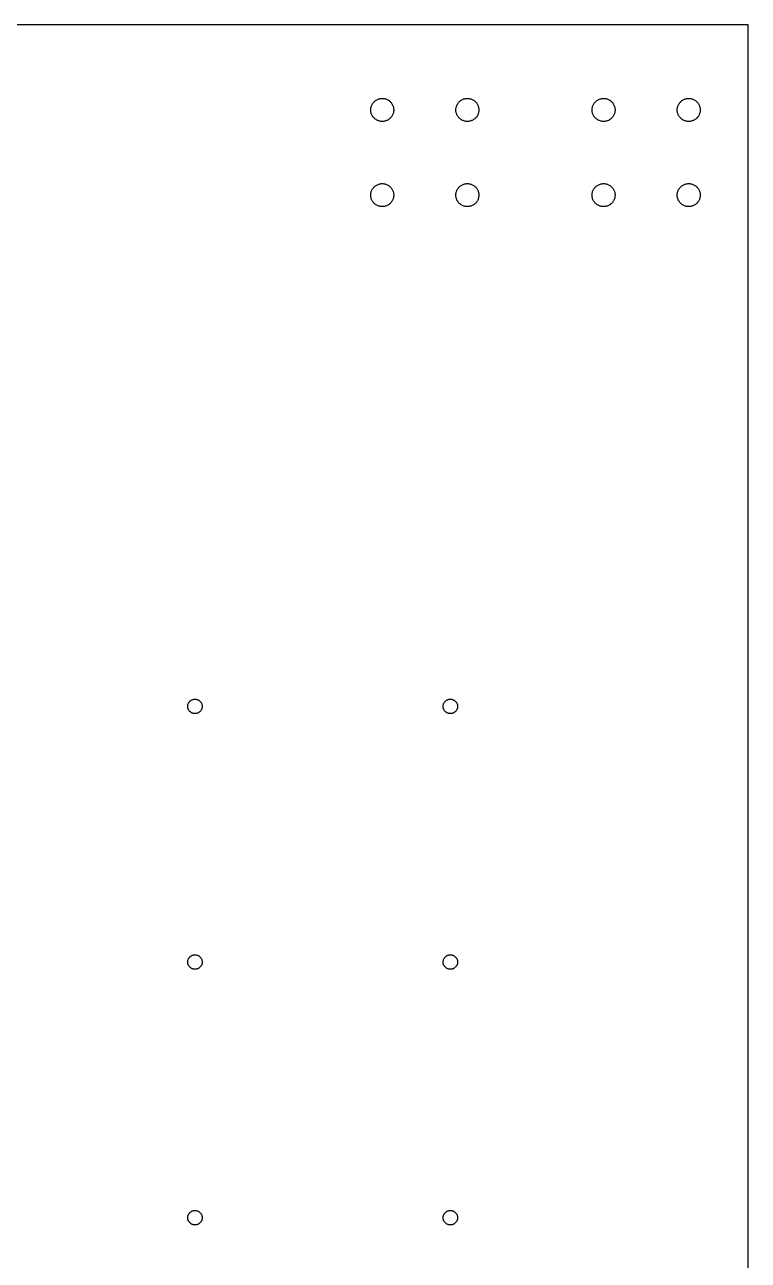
# Model space of a CAD drawing. Header units: metres. Extents: x 0 to 702, y 0 to 290.
# Drawn here: x 255 to 340, y 145 to 290 of the extents above; entities that cross this region are included whole.
import ezdxf

# ---------------------------------------------------------------- set-up
doc = ezdxf.new("R2010")
doc.units = ezdxf.units.M

msp = doc.modelspace()

# ---------------------------------------------------------------- linework, layer by layer
for p, q in [((340, 290), (0, 290)), ((340, 0), (340, 290)), ((296.583, 281.284), (296.664, 281.308)), ((296.664, 281.308), (296.747, 281.326)), ((296.747, 281.326), (296.831, 281.339)), ((296.831, 281.339), (296.915, 281.347)), ((296.915, 281.347), (297, 281.35)), ((297, 281.35), (297.085, 281.347)), ((297.085, 281.347), (297.169, 281.339)), ((297.169, 281.339), (297.253, 281.326)), ((297.253, 281.326), (297.336, 281.308)), ((297.336, 281.308), (297.417, 281.284)), ((306.583, 281.284), (306.664, 281.308)), ((306.664, 281.308), (306.747, 281.326)), ((306.747, 281.326), (306.831, 281.339)), ((306.831, 281.339), (306.915, 281.347)), ((306.915, 281.347), (307, 281.35)), ((307, 281.35), (307.085, 281.347)), ((307.085, 281.347), (307.169, 281.339)), ((307.169, 281.339), (307.253, 281.326)), ((307.253, 281.326), (307.336, 281.308)), ((307.336, 281.308), (307.417, 281.284)), ((322.583, 281.284), (322.664, 281.308)), ((322.664, 281.308), (322.747, 281.326)), ((322.747, 281.326), (322.831, 281.339)), ((322.831, 281.339), (322.915, 281.347)), ((322.915, 281.347), (323, 281.35)), ((323, 281.35), (323.085, 281.347)), ((323.085, 281.347), (323.169, 281.339)), ((323.169, 281.339), (323.253, 281.326)), ((323.253, 281.326), (323.336, 281.308)), ((323.336, 281.308), (323.417, 281.284)), ((332.583, 281.284), (332.664, 281.308)), ((332.664, 281.308), (332.747, 281.326)), ((332.747, 281.326), (332.831, 281.339)), ((332.831, 281.339), (332.915, 281.347)), ((332.915, 281.347), (333, 281.35)), ((333, 281.35), (333.085, 281.347)), ((333.085, 281.347), (333.169, 281.339)), ((333.169, 281.339), (333.253, 281.326)), ((333.253, 281.326), (333.336, 281.308)), ((333.336, 281.308), (333.417, 281.284)), ((295.65, 280), (295.653, 280.085)), ((295.653, 279.915), (295.65, 280)), ((295.653, 280.085), (295.661, 280.169)), ((295.661, 279.831), (295.653, 279.915)), ((295.661, 280.169), (295.674, 280.253)), ((295.674, 280.253), (295.692, 280.336)), ((295.692, 280.336), (295.716, 280.417)), ((295.716, 280.417), (295.745, 280.497)), ((295.745, 280.497), (295.778, 280.575)), ((295.778, 280.575), (295.817, 280.65)), ((295.817, 280.65), (295.86, 280.723)), ((295.86, 280.723), (295.908, 280.794)), ((295.908, 280.794), (295.96, 280.861)), ((295.96, 280.861), (296.016, 280.924)), ((296.016, 280.924), (296.076, 280.984)), ((296.076, 280.984), (296.139, 281.04)), ((296.139, 281.04), (296.206, 281.092)), ((296.206, 281.092), (296.277, 281.14)), ((296.277, 281.14), (296.35, 281.183)), ((296.35, 281.183), (296.425, 281.222)), ((296.425, 281.222), (296.503, 281.255)), ((296.503, 281.255), (296.583, 281.284)), ((297.417, 281.284), (297.497, 281.255)), ((297.497, 281.255), (297.575, 281.222)), ((297.575, 281.222), (297.65, 281.183)), ((297.65, 281.183), (297.723, 281.14)), ((297.723, 281.14), (297.794, 281.092)), ((297.794, 281.092), (297.861, 281.04)), ((297.861, 281.04), (297.924, 280.984)), ((297.924, 280.984), (297.984, 280.924)), ((297.984, 280.924), (298.04, 280.861)), ((298.04, 280.861), (298.092, 280.794)), ((298.092, 280.794), (298.14, 280.723)), ((298.14, 280.723), (298.183, 280.65)), ((298.183, 280.65), (298.222, 280.575)), ((298.222, 280.575), (298.255, 280.497)), ((298.255, 280.497), (298.284, 280.417)), ((298.284, 280.417), (298.308, 280.336)), ((298.308, 280.336), (298.326, 280.253)), ((298.326, 280.253), (298.339, 280.169)), ((298.339, 280.169), (298.347, 280.085)), ((298.347, 279.915), (298.339, 279.831)), ((298.347, 280.085), (298.35, 280)), ((298.35, 280), (298.347, 279.915)), ((305.65, 280), (305.653, 280.085)), ((305.653, 279.915), (305.65, 280)), ((305.653, 280.085), (305.661, 280.169)), ((305.661, 279.831), (305.653, 279.915)), ((305.661, 280.169), (305.674, 280.253)), ((305.674, 280.253), (305.692, 280.336)), ((305.692, 280.336), (305.716, 280.417)), ((305.716, 280.417), (305.745, 280.497)), ((305.745, 280.497), (305.778, 280.575)), ((305.778, 280.575), (305.817, 280.65)), ((305.817, 280.65), (305.86, 280.723)), ((305.86, 280.723), (305.908, 280.794)), ((305.908, 280.794), (305.96, 280.861)), ((305.96, 280.861), (306.016, 280.924)), ((306.016, 280.924), (306.076, 280.984)), ((306.076, 280.984), (306.139, 281.04)), ((306.139, 281.04), (306.206, 281.092)), ((306.206, 281.092), (306.277, 281.14)), ((306.277, 281.14), (306.35, 281.183)), ((306.35, 281.183), (306.425, 281.222)), ((306.425, 281.222), (306.503, 281.255)), ((306.503, 281.255), (306.583, 281.284)), ((307.417, 281.284), (307.497, 281.255)), ((307.497, 281.255), (307.575, 281.222)), ((307.575, 281.222), (307.65, 281.183)), ((307.65, 281.183), (307.723, 281.14)), ((307.723, 281.14), (307.794, 281.092)), ((307.794, 281.092), (307.861, 281.04)), ((307.861, 281.04), (307.924, 280.984)), ((307.924, 280.984), (307.984, 280.924)), ((307.984, 280.924), (308.04, 280.861)), ((308.04, 280.861), (308.092, 280.794)), ((308.092, 280.794), (308.14, 280.723)), ((308.14, 280.723), (308.183, 280.65)), ((308.183, 280.65), (308.222, 280.575)), ((308.222, 280.575), (308.255, 280.497)), ((308.255, 280.497), (308.284, 280.417)), ((308.284, 280.417), (308.308, 280.336)), ((308.308, 280.336), (308.326, 280.253)), ((308.326, 280.253), (308.339, 280.169)), ((308.339, 280.169), (308.347, 280.085)), ((308.347, 279.915), (308.339, 279.831)), ((308.347, 280.085), (308.35, 280)), ((308.35, 280), (308.347, 279.915)), ((321.65, 280), (321.653, 280.085)), ((321.653, 279.915), (321.65, 280)), ((321.653, 280.085), (321.661, 280.169)), ((321.661, 279.831), (321.653, 279.915)), ((321.661, 280.169), (321.674, 280.253)), ((321.674, 280.253), (321.692, 280.336)), ((321.692, 280.336), (321.716, 280.417)), ((321.716, 280.417), (321.745, 280.497)), ((321.745, 280.497), (321.778, 280.575)), ((321.778, 280.575), (321.817, 280.65)), ((321.817, 280.65), (321.86, 280.723)), ((321.86, 280.723), (321.908, 280.794)), ((321.908, 280.794), (321.96, 280.861)), ((321.96, 280.861), (322.016, 280.924)), ((322.016, 280.924), (322.076, 280.984)), ((322.076, 280.984), (322.139, 281.04)), ((322.139, 281.04), (322.206, 281.092)), ((322.206, 281.092), (322.277, 281.14)), ((322.277, 281.14), (322.35, 281.183)), ((322.35, 281.183), (322.425, 281.222)), ((322.425, 281.222), (322.503, 281.255)), ((322.503, 281.255), (322.583, 281.284)), ((323.417, 281.284), (323.497, 281.255)), ((323.497, 281.255), (323.575, 281.222)), ((323.575, 281.222), (323.65, 281.183)), ((323.65, 281.183), (323.723, 281.14)), ((323.723, 281.14), (323.794, 281.092)), ((323.794, 281.092), (323.861, 281.04)), ((323.861, 281.04), (323.924, 280.984)), ((323.924, 280.984), (323.984, 280.924)), ((323.984, 280.924), (324.04, 280.861)), ((324.04, 280.861), (324.092, 280.794)), ((324.092, 280.794), (324.14, 280.723)), ((324.14, 280.723), (324.183, 280.65)), ((324.183, 280.65), (324.222, 280.575)), ((324.222, 280.575), (324.255, 280.497)), ((324.255, 280.497), (324.284, 280.417)), ((324.284, 280.417), (324.308, 280.336)), ((324.308, 280.336), (324.326, 280.253)), ((324.326, 280.253), (324.339, 280.169)), ((324.339, 280.169), (324.347, 280.085)), ((324.347, 279.915), (324.339, 279.831)), ((324.347, 280.085), (324.35, 280)), ((324.35, 280), (324.347, 279.915)), ((331.65, 280), (331.653, 280.085)), ((331.653, 279.915), (331.65, 280)), ((331.653, 280.085), (331.661, 280.169)), ((331.661, 279.831), (331.653, 279.915)), ((331.661, 280.169), (331.674, 280.253)), ((331.674, 280.253), (331.692, 280.336)), ((331.692, 280.336), (331.716, 280.417)), ((331.716, 280.417), (331.745, 280.497)), ((331.745, 280.497), (331.778, 280.575)), ((331.778, 280.575), (331.817, 280.65)), ((331.817, 280.65), (331.86, 280.723)), ((331.86, 280.723), (331.908, 280.794)), ((331.908, 280.794), (331.96, 280.861)), ((331.96, 280.861), (332.016, 280.924)), ((332.016, 280.924), (332.076, 280.984)), ((332.076, 280.984), (332.139, 281.04)), ((332.139, 281.04), (332.206, 281.092)), ((332.206, 281.092), (332.277, 281.14)), ((332.277, 281.14), (332.35, 281.183)), ((332.35, 281.183), (332.425, 281.222)), ((332.425, 281.222), (332.503, 281.255)), ((332.503, 281.255), (332.583, 281.284)), ((333.417, 281.284), (333.497, 281.255)), ((333.497, 281.255), (333.575, 281.222)), ((333.575, 281.222), (333.65, 281.183)), ((333.65, 281.183), (333.723, 281.14)), ((333.723, 281.14), (333.794, 281.092)), ((333.794, 281.092), (333.861, 281.04)), ((333.861, 281.04), (333.924, 280.984)), ((333.924, 280.984), (333.984, 280.924)), ((333.984, 280.924), (334.04, 280.861)), ((334.04, 280.861), (334.092, 280.794)), ((334.092, 280.794), (334.14, 280.723)), ((334.14, 280.723), (334.183, 280.65)), ((334.183, 280.65), (334.222, 280.575)), ((334.222, 280.575), (334.255, 280.497)), ((334.255, 280.497), (334.284, 280.417)), ((334.284, 280.417), (334.308, 280.336)), ((334.308, 280.336), (334.326, 280.253)), ((334.326, 280.253), (334.339, 280.169)), ((334.339, 280.169), (334.347, 280.085)), ((334.347, 279.915), (334.339, 279.831)), ((334.347, 280.085), (334.35, 280)), ((334.35, 280), (334.347, 279.915)), ((295.674, 279.747), (295.661, 279.831)), ((295.692, 279.664), (295.674, 279.747)), ((295.716, 279.583), (295.692, 279.664)), ((295.745, 279.503), (295.716, 279.583)), ((295.778, 279.425), (295.745, 279.503)), ((295.817, 279.35), (295.778, 279.425)), ((295.86, 279.277), (295.817, 279.35)), ((295.908, 279.206), (295.86, 279.277)), ((295.96, 279.139), (295.908, 279.206)), ((296.016, 279.076), (295.96, 279.139)), ((296.076, 279.016), (296.016, 279.076)), ((296.139, 278.96), (296.076, 279.016)), ((296.206, 278.908), (296.139, 278.96)), ((296.277, 278.86), (296.206, 278.908)), ((296.35, 278.817), (296.277, 278.86)), ((296.425, 278.778), (296.35, 278.817)), ((296.503, 278.745), (296.425, 278.778)), ((296.583, 278.716), (296.503, 278.745)), ((296.664, 278.692), (296.583, 278.716)), ((296.747, 278.674), (296.664, 278.692)), ((296.831, 278.661), (296.747, 278.674)), ((296.915, 278.653), (296.831, 278.661)), ((297, 278.65), (296.915, 278.653)), ((297.085, 278.653), (297, 278.65)), ((297.169, 278.661), (297.085, 278.653)), ((297.253, 278.674), (297.169, 278.661)), ((297.336, 278.692), (297.253, 278.674)), ((297.417, 278.716), (297.336, 278.692)), ((297.497, 278.745), (297.417, 278.716)), ((297.575, 278.778), (297.497, 278.745)), ((297.65, 278.817), (297.575, 278.778)), ((297.723, 278.86), (297.65, 278.817)), ((297.794, 278.908), (297.723, 278.86)), ((297.861, 278.96), (297.794, 278.908)), ((297.924, 279.016), (297.861, 278.96)), ((297.984, 279.076), (297.924, 279.016)), ((298.04, 279.139), (297.984, 279.076)), ((298.092, 279.206), (298.04, 279.139)), ((298.14, 279.277), (298.092, 279.206)), ((298.183, 279.35), (298.14, 279.277)), ((298.222, 279.425), (298.183, 279.35)), ((298.255, 279.503), (298.222, 279.425)), ((298.284, 279.583), (298.255, 279.503)), ((298.308, 279.664), (298.284, 279.583)), ((298.326, 279.747), (298.308, 279.664)), ((298.339, 279.831), (298.326, 279.747)), ((305.674, 279.747), (305.661, 279.831)), ((305.692, 279.664), (305.674, 279.747)), ((305.716, 279.583), (305.692, 279.664)), ((305.745, 279.503), (305.716, 279.583)), ((305.778, 279.425), (305.745, 279.503)), ((305.817, 279.35), (305.778, 279.425)), ((305.86, 279.277), (305.817, 279.35)), ((305.908, 279.206), (305.86, 279.277)), ((305.96, 279.139), (305.908, 279.206)), ((306.016, 279.076), (305.96, 279.139)), ((306.076, 279.016), (306.016, 279.076)), ((306.139, 278.96), (306.076, 279.016)), ((306.206, 278.908), (306.139, 278.96)), ((306.277, 278.86), (306.206, 278.908)), ((306.35, 278.817), (306.277, 278.86)), ((306.425, 278.778), (306.35, 278.817)), ((306.503, 278.745), (306.425, 278.778)), ((306.583, 278.716), (306.503, 278.745)), ((306.664, 278.692), (306.583, 278.716)), ((306.747, 278.674), (306.664, 278.692)), ((306.831, 278.661), (306.747, 278.674)), ((306.915, 278.653), (306.831, 278.661)), ((307, 278.65), (306.915, 278.653)), ((307.085, 278.653), (307, 278.65)), ((307.169, 278.661), (307.085, 278.653)), ((307.253, 278.674), (307.169, 278.661)), ((307.336, 278.692), (307.253, 278.674)), ((307.417, 278.716), (307.336, 278.692)), ((307.497, 278.745), (307.417, 278.716)), ((307.575, 278.778), (307.497, 278.745)), ((307.65, 278.817), (307.575, 278.778)), ((307.723, 278.86), (307.65, 278.817)), ((307.794, 278.908), (307.723, 278.86)), ((307.861, 278.96), (307.794, 278.908)), ((307.924, 279.016), (307.861, 278.96)), ((307.984, 279.076), (307.924, 279.016)), ((308.04, 279.139), (307.984, 279.076)), ((308.092, 279.206), (308.04, 279.139)), ((308.14, 279.277), (308.092, 279.206)), ((308.183, 279.35), (308.14, 279.277)), ((308.222, 279.425), (308.183, 279.35)), ((308.255, 279.503), (308.222, 279.425)), ((308.284, 279.583), (308.255, 279.503)), ((308.308, 279.664), (308.284, 279.583)), ((308.326, 279.747), (308.308, 279.664)), ((308.339, 279.831), (308.326, 279.747)), ((321.674, 279.747), (321.661, 279.831)), ((321.692, 279.664), (321.674, 279.747)), ((321.716, 279.583), (321.692, 279.664)), ((321.745, 279.503), (321.716, 279.583)), ((321.778, 279.425), (321.745, 279.503)), ((321.817, 279.35), (321.778, 279.425)), ((321.86, 279.277), (321.817, 279.35)), ((321.908, 279.206), (321.86, 279.277)), ((321.96, 279.139), (321.908, 279.206)), ((322.016, 279.076), (321.96, 279.139)), ((322.076, 279.016), (322.016, 279.076)), ((322.139, 278.96), (322.076, 279.016)), ((322.206, 278.908), (322.139, 278.96)), ((322.277, 278.86), (322.206, 278.908)), ((322.35, 278.817), (322.277, 278.86)), ((322.425, 278.778), (322.35, 278.817)), ((322.503, 278.745), (322.425, 278.778)), ((322.583, 278.716), (322.503, 278.745)), ((322.664, 278.692), (322.583, 278.716)), ((322.747, 278.674), (322.664, 278.692)), ((322.831, 278.661), (322.747, 278.674)), ((322.915, 278.653), (322.831, 278.661)), ((323, 278.65), (322.915, 278.653)), ((323.085, 278.653), (323, 278.65)), ((323.169, 278.661), (323.085, 278.653)), ((323.253, 278.674), (323.169, 278.661)), ((323.336, 278.692), (323.253, 278.674)), ((323.417, 278.716), (323.336, 278.692)), ((323.497, 278.745), (323.417, 278.716)), ((323.575, 278.778), (323.497, 278.745)), ((323.65, 278.817), (323.575, 278.778)), ((323.723, 278.86), (323.65, 278.817)), ((323.794, 278.908), (323.723, 278.86)), ((323.861, 278.96), (323.794, 278.908)), ((323.924, 279.016), (323.861, 278.96)), ((323.984, 279.076), (323.924, 279.016)), ((324.04, 279.139), (323.984, 279.076)), ((324.092, 279.206), (324.04, 279.139)), ((324.14, 279.277), (324.092, 279.206)), ((324.183, 279.35), (324.14, 279.277)), ((324.222, 279.425), (324.183, 279.35)), ((324.255, 279.503), (324.222, 279.425)), ((324.284, 279.583), (324.255, 279.503)), ((324.308, 279.664), (324.284, 279.583)), ((324.326, 279.747), (324.308, 279.664)), ((324.339, 279.831), (324.326, 279.747)), ((331.674, 279.747), (331.661, 279.831)), ((331.692, 279.664), (331.674, 279.747)), ((331.716, 279.583), (331.692, 279.664)), ((331.745, 279.503), (331.716, 279.583)), ((331.778, 279.425), (331.745, 279.503)), ((331.817, 279.35), (331.778, 279.425)), ((331.86, 279.277), (331.817, 279.35)), ((331.908, 279.206), (331.86, 279.277)), ((331.96, 279.139), (331.908, 279.206)), ((332.016, 279.076), (331.96, 279.139)), ((332.076, 279.016), (332.016, 279.076)), ((332.139, 278.96), (332.076, 279.016)), ((332.206, 278.908), (332.139, 278.96)), ((332.277, 278.86), (332.206, 278.908)), ((332.35, 278.817), (332.277, 278.86)), ((332.425, 278.778), (332.35, 278.817)), ((332.503, 278.745), (332.425, 278.778)), ((332.583, 278.716), (332.503, 278.745)), ((332.664, 278.692), (332.583, 278.716)), ((332.747, 278.674), (332.664, 278.692)), ((332.831, 278.661), (332.747, 278.674)), ((332.915, 278.653), (332.831, 278.661)), ((333, 278.65), (332.915, 278.653)), ((333.085, 278.653), (333, 278.65)), ((333.169, 278.661), (333.085, 278.653)), ((333.253, 278.674), (333.169, 278.661)), ((333.336, 278.692), (333.253, 278.674)), ((333.417, 278.716), (333.336, 278.692)), ((333.497, 278.745), (333.417, 278.716)), ((333.575, 278.778), (333.497, 278.745)), ((333.65, 278.817), (333.575, 278.778)), ((333.723, 278.86), (333.65, 278.817)), ((333.794, 278.908), (333.723, 278.86)), ((333.861, 278.96), (333.794, 278.908)), ((333.924, 279.016), (333.861, 278.96)), ((333.984, 279.076), (333.924, 279.016)), ((334.04, 279.139), (333.984, 279.076)), ((334.092, 279.206), (334.04, 279.139)), ((334.14, 279.277), (334.092, 279.206)), ((334.183, 279.35), (334.14, 279.277)), ((334.222, 279.425), (334.183, 279.35)), ((334.255, 279.503), (334.222, 279.425)), ((334.284, 279.583), (334.255, 279.503)), ((334.308, 279.664), (334.284, 279.583)), ((334.326, 279.747), (334.308, 279.664)), ((334.339, 279.831), (334.326, 279.747)), ((296.277, 271.14), (296.35, 271.183)), ((296.35, 271.183), (296.425, 271.222)), ((296.425, 271.222), (296.503, 271.255)), ((296.503, 271.255), (296.583, 271.284)), ((296.583, 271.284), (296.664, 271.308)), ((296.664, 271.308), (296.747, 271.326)), ((296.747, 271.326), (296.831, 271.339)), ((296.831, 271.339), (296.915, 271.347)), ((296.915, 271.347), (297, 271.35)), ((297, 271.35), (297.085, 271.347)), ((297.085, 271.347), (297.169, 271.339)), ((297.169, 271.339), (297.253, 271.326)), ((297.253, 271.326), (297.336, 271.308)), ((297.336, 271.308), (297.417, 271.284)), ((297.417, 271.284), (297.497, 271.255)), ((297.497, 271.255), (297.575, 271.222)), ((297.575, 271.222), (297.65, 271.183)), ((297.65, 271.183), (297.723, 271.14)), ((306.277, 271.14), (306.35, 271.183)), ((306.35, 271.183), (306.425, 271.222)), ((306.425, 271.222), (306.503, 271.255)), ((306.503, 271.255), (306.583, 271.284)), ((306.583, 271.284), (306.664, 271.308)), ((306.664, 271.308), (306.747, 271.326)), ((306.747, 271.326), (306.831, 271.339)), ((306.831, 271.339), (306.915, 271.347)), ((306.915, 271.347), (307, 271.35)), ((307, 271.35), (307.085, 271.347)), ((307.085, 271.347), (307.169, 271.339)), ((307.169, 271.339), (307.253, 271.326)), ((307.253, 271.326), (307.336, 271.308)), ((307.336, 271.308), (307.417, 271.284)), ((307.417, 271.284), (307.497, 271.255)), ((307.497, 271.255), (307.575, 271.222)), ((307.575, 271.222), (307.65, 271.183)), ((307.65, 271.183), (307.723, 271.14)), ((322.277, 271.14), (322.35, 271.183)), ((322.35, 271.183), (322.425, 271.222)), ((322.425, 271.222), (322.503, 271.255)), ((322.503, 271.255), (322.583, 271.284)), ((322.583, 271.284), (322.664, 271.308)), ((322.664, 271.308), (322.747, 271.326)), ((322.747, 271.326), (322.831, 271.339)), ((322.831, 271.339), (322.915, 271.347)), ((322.915, 271.347), (323, 271.35)), ((323, 271.35), (323.085, 271.347)), ((323.085, 271.347), (323.169, 271.339)), ((323.169, 271.339), (323.253, 271.326)), ((323.253, 271.326), (323.336, 271.308)), ((323.336, 271.308), (323.417, 271.284)), ((323.417, 271.284), (323.497, 271.255)), ((323.497, 271.255), (323.575, 271.222)), ((323.575, 271.222), (323.65, 271.183)), ((323.65, 271.183), (323.723, 271.14)), ((332.277, 271.14), (332.35, 271.183)), ((332.35, 271.183), (332.425, 271.222)), ((332.425, 271.222), (332.503, 271.255)), ((332.503, 271.255), (332.583, 271.284)), ((332.583, 271.284), (332.664, 271.308)), ((332.664, 271.308), (332.747, 271.326)), ((332.747, 271.326), (332.831, 271.339)), ((332.831, 271.339), (332.915, 271.347)), ((332.915, 271.347), (333, 271.35)), ((333, 271.35), (333.085, 271.347)), ((333.085, 271.347), (333.169, 271.339)), ((333.169, 271.339), (333.253, 271.326)), ((333.253, 271.326), (333.336, 271.308)), ((333.336, 271.308), (333.417, 271.284)), ((333.417, 271.284), (333.497, 271.255)), ((333.497, 271.255), (333.575, 271.222)), ((333.575, 271.222), (333.65, 271.183)), ((333.65, 271.183), (333.723, 271.14)), ((295.65, 270), (295.653, 270.085)), ((295.653, 269.915), (295.65, 270)), ((295.653, 270.085), (295.661, 270.169)), ((295.661, 269.831), (295.653, 269.915)), ((295.661, 270.169), (295.674, 270.253)), ((295.674, 269.747), (295.661, 269.831)), ((295.674, 270.253), (295.692, 270.336)), ((295.692, 269.664), (295.674, 269.747)), ((295.692, 270.336), (295.716, 270.417)), ((295.716, 270.417), (295.745, 270.497)), ((295.745, 270.497), (295.778, 270.575)), ((295.778, 270.575), (295.817, 270.65)), ((295.817, 270.65), (295.86, 270.723)), ((295.86, 270.723), (295.908, 270.794)), ((295.908, 270.794), (295.96, 270.861)), ((295.96, 270.861), (296.016, 270.924)), ((296.016, 270.924), (296.076, 270.984)), ((296.076, 270.984), (296.139, 271.04)), ((296.139, 271.04), (296.206, 271.092)), ((296.206, 271.092), (296.277, 271.14)), ((297.723, 271.14), (297.794, 271.092)), ((297.794, 271.092), (297.861, 271.04)), ((297.861, 271.04), (297.924, 270.984)), ((297.924, 270.984), (297.984, 270.924)), ((297.984, 270.924), (298.04, 270.861)), ((298.04, 270.861), (298.092, 270.794)), ((298.092, 270.794), (298.14, 270.723)), ((298.14, 270.723), (298.183, 270.65)), ((298.183, 270.65), (298.222, 270.575)), ((298.222, 270.575), (298.255, 270.497)), ((298.255, 270.497), (298.284, 270.417)), ((298.284, 270.417), (298.308, 270.336)), ((298.308, 270.336), (298.326, 270.253)), ((298.326, 269.747), (298.308, 269.664)), ((298.326, 270.253), (298.339, 270.169)), ((298.339, 269.831), (298.326, 269.747)), ((298.339, 270.169), (298.347, 270.085)), ((298.347, 269.915), (298.339, 269.831)), ((298.347, 270.085), (298.35, 270)), ((298.35, 270), (298.347, 269.915)), ((305.65, 270), (305.653, 270.085)), ((305.653, 269.915), (305.65, 270)), ((305.653, 270.085), (305.661, 270.169)), ((305.661, 269.831), (305.653, 269.915)), ((305.661, 270.169), (305.674, 270.253)), ((305.674, 269.747), (305.661, 269.831)), ((305.674, 270.253), (305.692, 270.336)), ((305.692, 269.664), (305.674, 269.747)), ((305.692, 270.336), (305.716, 270.417)), ((305.716, 270.417), (305.745, 270.497)), ((305.745, 270.497), (305.778, 270.575)), ((305.778, 270.575), (305.817, 270.65)), ((305.817, 270.65), (305.86, 270.723)), ((305.86, 270.723), (305.908, 270.794)), ((305.908, 270.794), (305.96, 270.861)), ((305.96, 270.861), (306.016, 270.924)), ((306.016, 270.924), (306.076, 270.984)), ((306.076, 270.984), (306.139, 271.04)), ((306.139, 271.04), (306.206, 271.092)), ((306.206, 271.092), (306.277, 271.14)), ((307.723, 271.14), (307.794, 271.092)), ((307.794, 271.092), (307.861, 271.04)), ((307.861, 271.04), (307.924, 270.984)), ((307.924, 270.984), (307.984, 270.924)), ((307.984, 270.924), (308.04, 270.861)), ((308.04, 270.861), (308.092, 270.794)), ((308.092, 270.794), (308.14, 270.723)), ((308.14, 270.723), (308.183, 270.65)), ((308.183, 270.65), (308.222, 270.575)), ((308.222, 270.575), (308.255, 270.497)), ((308.255, 270.497), (308.284, 270.417)), ((308.284, 270.417), (308.308, 270.336)), ((308.308, 270.336), (308.326, 270.253)), ((308.326, 269.747), (308.308, 269.664)), ((308.326, 270.253), (308.339, 270.169)), ((308.339, 269.831), (308.326, 269.747)), ((308.339, 270.169), (308.347, 270.085)), ((308.347, 269.915), (308.339, 269.831)), ((308.347, 270.085), (308.35, 270)), ((308.35, 270), (308.347, 269.915)), ((321.65, 270), (321.653, 270.085)), ((321.653, 269.915), (321.65, 270)), ((321.653, 270.085), (321.661, 270.169)), ((321.661, 269.831), (321.653, 269.915)), ((321.661, 270.169), (321.674, 270.253)), ((321.674, 269.747), (321.661, 269.831)), ((321.674, 270.253), (321.692, 270.336)), ((321.692, 269.664), (321.674, 269.747)), ((321.692, 270.336), (321.716, 270.417)), ((321.716, 270.417), (321.745, 270.497)), ((321.745, 270.497), (321.778, 270.575)), ((321.778, 270.575), (321.817, 270.65)), ((321.817, 270.65), (321.86, 270.723)), ((321.86, 270.723), (321.908, 270.794)), ((321.908, 270.794), (321.96, 270.861)), ((321.96, 270.861), (322.016, 270.924)), ((322.016, 270.924), (322.076, 270.984)), ((322.076, 270.984), (322.139, 271.04)), ((322.139, 271.04), (322.206, 271.092)), ((322.206, 271.092), (322.277, 271.14)), ((323.723, 271.14), (323.794, 271.092)), ((323.794, 271.092), (323.861, 271.04)), ((323.861, 271.04), (323.924, 270.984)), ((323.924, 270.984), (323.984, 270.924)), ((323.984, 270.924), (324.04, 270.861)), ((324.04, 270.861), (324.092, 270.794)), ((324.092, 270.794), (324.14, 270.723)), ((324.14, 270.723), (324.183, 270.65)), ((324.183, 270.65), (324.222, 270.575)), ((324.222, 270.575), (324.255, 270.497)), ((324.255, 270.497), (324.284, 270.417)), ((324.284, 270.417), (324.308, 270.336)), ((324.308, 270.336), (324.326, 270.253)), ((324.326, 269.747), (324.308, 269.664)), ((324.326, 270.253), (324.339, 270.169)), ((324.339, 269.831), (324.326, 269.747)), ((324.339, 270.169), (324.347, 270.085)), ((324.347, 269.915), (324.339, 269.831)), ((324.347, 270.085), (324.35, 270)), ((324.35, 270), (324.347, 269.915)), ((331.65, 270), (331.653, 270.085)), ((331.653, 269.915), (331.65, 270)), ((331.653, 270.085), (331.661, 270.169)), ((331.661, 269.831), (331.653, 269.915)), ((331.661, 270.169), (331.674, 270.253)), ((331.674, 269.747), (331.661, 269.831)), ((331.674, 270.253), (331.692, 270.336)), ((331.692, 269.664), (331.674, 269.747)), ((331.692, 270.336), (331.716, 270.417)), ((331.716, 270.417), (331.745, 270.497)), ((331.745, 270.497), (331.778, 270.575)), ((331.778, 270.575), (331.817, 270.65)), ((331.817, 270.65), (331.86, 270.723)), ((331.86, 270.723), (331.908, 270.794)), ((331.908, 270.794), (331.96, 270.861)), ((331.96, 270.861), (332.016, 270.924)), ((332.016, 270.924), (332.076, 270.984)), ((332.076, 270.984), (332.139, 271.04)), ((332.139, 271.04), (332.206, 271.092)), ((332.206, 271.092), (332.277, 271.14)), ((333.723, 271.14), (333.794, 271.092)), ((333.794, 271.092), (333.861, 271.04)), ((333.861, 271.04), (333.924, 270.984)), ((333.924, 270.984), (333.984, 270.924)), ((333.984, 270.924), (334.04, 270.861)), ((334.04, 270.861), (334.092, 270.794)), ((334.092, 270.794), (334.14, 270.723)), ((334.14, 270.723), (334.183, 270.65)), ((334.183, 270.65), (334.222, 270.575)), ((334.222, 270.575), (334.255, 270.497)), ((334.255, 270.497), (334.284, 270.417)), ((334.284, 270.417), (334.308, 270.336)), ((334.308, 270.336), (334.326, 270.253)), ((334.326, 269.747), (334.308, 269.664)), ((334.326, 270.253), (334.339, 270.169)), ((334.339, 269.831), (334.326, 269.747)), ((334.339, 270.169), (334.347, 270.085)), ((334.347, 269.915), (334.339, 269.831)), ((334.347, 270.085), (334.35, 270)), ((334.35, 270), (334.347, 269.915)), ((295.716, 269.583), (295.692, 269.664)), ((295.745, 269.503), (295.716, 269.583)), ((295.778, 269.425), (295.745, 269.503)), ((295.817, 269.35), (295.778, 269.425)), ((295.86, 269.277), (295.817, 269.35)), ((295.908, 269.206), (295.86, 269.277)), ((295.96, 269.139), (295.908, 269.206)), ((296.016, 269.076), (295.96, 269.139)), ((296.076, 269.016), (296.016, 269.076)), ((296.139, 268.96), (296.076, 269.016)), ((296.206, 268.908), (296.139, 268.96)), ((296.277, 268.86), (296.206, 268.908)), ((296.35, 268.817), (296.277, 268.86)), ((296.425, 268.778), (296.35, 268.817)), ((296.503, 268.745), (296.425, 268.778)), ((296.583, 268.716), (296.503, 268.745)), ((296.664, 268.692), (296.583, 268.716)), ((296.747, 268.674), (296.664, 268.692)), ((296.831, 268.661), (296.747, 268.674)), ((296.915, 268.653), (296.831, 268.661)), ((297, 268.65), (296.915, 268.653)), ((297.085, 268.653), (297, 268.65)), ((297.169, 268.661), (297.085, 268.653)), ((297.253, 268.674), (297.169, 268.661)), ((297.336, 268.692), (297.253, 268.674)), ((297.417, 268.716), (297.336, 268.692)), ((297.497, 268.745), (297.417, 268.716)), ((297.575, 268.778), (297.497, 268.745)), ((297.65, 268.817), (297.575, 268.778)), ((297.723, 268.86), (297.65, 268.817)), ((297.794, 268.908), (297.723, 268.86)), ((297.861, 268.96), (297.794, 268.908)), ((297.924, 269.016), (297.861, 268.96)), ((297.984, 269.076), (297.924, 269.016)), ((298.04, 269.139), (297.984, 269.076)), ((298.092, 269.206), (298.04, 269.139)), ((298.14, 269.277), (298.092, 269.206)), ((298.183, 269.35), (298.14, 269.277)), ((298.222, 269.425), (298.183, 269.35)), ((298.255, 269.503), (298.222, 269.425)), ((298.284, 269.583), (298.255, 269.503)), ((298.308, 269.664), (298.284, 269.583)), ((305.716, 269.583), (305.692, 269.664)), ((305.745, 269.503), (305.716, 269.583)), ((305.778, 269.425), (305.745, 269.503)), ((305.817, 269.35), (305.778, 269.425)), ((305.86, 269.277), (305.817, 269.35)), ((305.908, 269.206), (305.86, 269.277)), ((305.96, 269.139), (305.908, 269.206)), ((306.016, 269.076), (305.96, 269.139)), ((306.076, 269.016), (306.016, 269.076)), ((306.139, 268.96), (306.076, 269.016)), ((306.206, 268.908), (306.139, 268.96)), ((306.277, 268.86), (306.206, 268.908)), ((306.35, 268.817), (306.277, 268.86)), ((306.425, 268.778), (306.35, 268.817)), ((306.503, 268.745), (306.425, 268.778)), ((306.583, 268.716), (306.503, 268.745)), ((306.664, 268.692), (306.583, 268.716)), ((306.747, 268.674), (306.664, 268.692)), ((306.831, 268.661), (306.747, 268.674)), ((306.915, 268.653), (306.831, 268.661)), ((307, 268.65), (306.915, 268.653)), ((307.085, 268.653), (307, 268.65)), ((307.169, 268.661), (307.085, 268.653)), ((307.253, 268.674), (307.169, 268.661)), ((307.336, 268.692), (307.253, 268.674)), ((307.417, 268.716), (307.336, 268.692)), ((307.497, 268.745), (307.417, 268.716)), ((307.575, 268.778), (307.497, 268.745)), ((307.65, 268.817), (307.575, 268.778)), ((307.723, 268.86), (307.65, 268.817)), ((307.794, 268.908), (307.723, 268.86)), ((307.861, 268.96), (307.794, 268.908)), ((307.924, 269.016), (307.861, 268.96)), ((307.984, 269.076), (307.924, 269.016)), ((308.04, 269.139), (307.984, 269.076)), ((308.092, 269.206), (308.04, 269.139)), ((308.14, 269.277), (308.092, 269.206)), ((308.183, 269.35), (308.14, 269.277)), ((308.222, 269.425), (308.183, 269.35)), ((308.255, 269.503), (308.222, 269.425)), ((308.284, 269.583), (308.255, 269.503)), ((308.308, 269.664), (308.284, 269.583)), ((321.716, 269.583), (321.692, 269.664)), ((321.745, 269.503), (321.716, 269.583)), ((321.778, 269.425), (321.745, 269.503)), ((321.817, 269.35), (321.778, 269.425)), ((321.86, 269.277), (321.817, 269.35)), ((321.908, 269.206), (321.86, 269.277)), ((321.96, 269.139), (321.908, 269.206)), ((322.016, 269.076), (321.96, 269.139)), ((322.076, 269.016), (322.016, 269.076)), ((322.139, 268.96), (322.076, 269.016)), ((322.206, 268.908), (322.139, 268.96)), ((322.277, 268.86), (322.206, 268.908)), ((322.35, 268.817), (322.277, 268.86)), ((322.425, 268.778), (322.35, 268.817)), ((322.503, 268.745), (322.425, 268.778)), ((322.583, 268.716), (322.503, 268.745)), ((322.664, 268.692), (322.583, 268.716)), ((322.747, 268.674), (322.664, 268.692)), ((322.831, 268.661), (322.747, 268.674)), ((322.915, 268.653), (322.831, 268.661)), ((323, 268.65), (322.915, 268.653)), ((323.085, 268.653), (323, 268.65)), ((323.169, 268.661), (323.085, 268.653)), ((323.253, 268.674), (323.169, 268.661)), ((323.336, 268.692), (323.253, 268.674)), ((323.417, 268.716), (323.336, 268.692)), ((323.497, 268.745), (323.417, 268.716)), ((323.575, 268.778), (323.497, 268.745)), ((323.65, 268.817), (323.575, 268.778)), ((323.723, 268.86), (323.65, 268.817)), ((323.794, 268.908), (323.723, 268.86)), ((323.861, 268.96), (323.794, 268.908)), ((323.924, 269.016), (323.861, 268.96)), ((323.984, 269.076), (323.924, 269.016)), ((324.04, 269.139), (323.984, 269.076)), ((324.092, 269.206), (324.04, 269.139)), ((324.14, 269.277), (324.092, 269.206)), ((324.183, 269.35), (324.14, 269.277)), ((324.222, 269.425), (324.183, 269.35)), ((324.255, 269.503), (324.222, 269.425)), ((324.284, 269.583), (324.255, 269.503)), ((324.308, 269.664), (324.284, 269.583)), ((331.716, 269.583), (331.692, 269.664)), ((331.745, 269.503), (331.716, 269.583)), ((331.778, 269.425), (331.745, 269.503)), ((331.817, 269.35), (331.778, 269.425)), ((331.86, 269.277), (331.817, 269.35)), ((331.908, 269.206), (331.86, 269.277)), ((331.96, 269.139), (331.908, 269.206)), ((332.016, 269.076), (331.96, 269.139)), ((332.076, 269.016), (332.016, 269.076)), ((332.139, 268.96), (332.076, 269.016)), ((332.206, 268.908), (332.139, 268.96)), ((332.277, 268.86), (332.206, 268.908)), ((332.35, 268.817), (332.277, 268.86)), ((332.425, 268.778), (332.35, 268.817)), ((332.503, 268.745), (332.425, 268.778)), ((332.583, 268.716), (332.503, 268.745)), ((332.664, 268.692), (332.583, 268.716)), ((332.747, 268.674), (332.664, 268.692)), ((332.831, 268.661), (332.747, 268.674)), ((332.915, 268.653), (332.831, 268.661)), ((333, 268.65), (332.915, 268.653)), ((333.085, 268.653), (333, 268.65)), ((333.169, 268.661), (333.085, 268.653)), ((333.253, 268.674), (333.169, 268.661)), ((333.336, 268.692), (333.253, 268.674)), ((333.417, 268.716), (333.336, 268.692)), ((333.497, 268.745), (333.417, 268.716)), ((333.575, 268.778), (333.497, 268.745)), ((333.65, 268.817), (333.575, 268.778)), ((333.723, 268.86), (333.65, 268.817)), ((333.794, 268.908), (333.723, 268.86)), ((333.861, 268.96), (333.794, 268.908)), ((333.924, 269.016), (333.861, 268.96)), ((333.984, 269.076), (333.924, 269.016)), ((334.04, 269.139), (333.984, 269.076)), ((334.092, 269.206), (334.04, 269.139)), ((334.14, 269.277), (334.092, 269.206)), ((334.183, 269.35), (334.14, 269.277)), ((334.222, 269.425), (334.183, 269.35)), ((334.255, 269.503), (334.222, 269.425)), ((334.284, 269.583), (334.255, 269.503)), ((334.308, 269.664), (334.284, 269.583)), ((274.177, 210.211), (274.192, 210.263)), ((274.192, 210.263), (274.21, 210.313)), ((274.21, 210.313), (274.231, 210.362)), ((274.231, 210.362), (274.255, 210.409)), ((274.255, 210.409), (274.282, 210.455)), ((274.282, 210.455), (274.312, 210.5)), ((274.312, 210.5), (274.345, 210.542)), ((274.345, 210.542), (274.38, 210.582)), ((274.38, 210.582), (274.418, 210.62)), ((274.418, 210.62), (274.458, 210.655)), ((274.458, 210.655), (274.5, 210.688)), ((274.5, 210.688), (274.545, 210.718)), ((274.545, 210.718), (274.59, 210.745)), ((274.59, 210.745), (274.638, 210.769)), ((274.638, 210.769), (274.687, 210.79)), ((274.687, 210.79), (274.737, 210.808)), ((274.737, 210.808), (274.789, 210.823)), ((274.789, 210.823), (274.841, 210.835)), ((274.841, 210.835), (274.893, 210.843)), ((274.893, 210.843), (274.947, 210.848)), ((274.947, 210.848), (275, 210.85)), ((275, 210.85), (275.053, 210.848)), ((275.053, 210.848), (275.107, 210.843)), ((275.107, 210.843), (275.159, 210.835)), ((275.159, 210.835), (275.211, 210.823)), ((275.211, 210.823), (275.263, 210.808)), ((275.263, 210.808), (275.313, 210.79)), ((275.313, 210.79), (275.362, 210.769)), ((275.362, 210.769), (275.409, 210.745)), ((275.409, 210.745), (275.455, 210.718)), ((275.455, 210.718), (275.5, 210.688)), ((275.5, 210.688), (275.542, 210.655)), ((275.542, 210.655), (275.582, 210.62)), ((275.582, 210.62), (275.62, 210.582)), ((275.62, 210.582), (275.655, 210.542)), ((275.655, 210.542), (275.688, 210.5)), ((275.688, 210.5), (275.718, 210.455)), ((275.718, 210.455), (275.745, 210.409)), ((275.745, 210.409), (275.769, 210.362)), ((275.769, 210.362), (275.79, 210.313)), ((275.79, 210.313), (275.808, 210.263)), ((275.808, 210.263), (275.823, 210.211)), ((304.177, 210.211), (304.192, 210.263)), ((304.192, 210.263), (304.21, 210.313)), ((304.21, 210.313), (304.231, 210.362)), ((304.231, 210.362), (304.255, 210.409)), ((304.255, 210.409), (304.282, 210.455)), ((304.282, 210.455), (304.312, 210.5)), ((304.312, 210.5), (304.345, 210.542)), ((304.345, 210.542), (304.38, 210.582)), ((304.38, 210.582), (304.418, 210.62)), ((304.418, 210.62), (304.458, 210.655)), ((304.458, 210.655), (304.5, 210.688)), ((304.5, 210.688), (304.545, 210.718)), ((304.545, 210.718), (304.59, 210.745)), ((304.59, 210.745), (304.638, 210.769)), ((304.638, 210.769), (304.687, 210.79)), ((304.687, 210.79), (304.737, 210.808)), ((304.737, 210.808), (304.789, 210.823)), ((304.789, 210.823), (304.841, 210.835)), ((304.841, 210.835), (304.893, 210.843)), ((304.893, 210.843), (304.947, 210.848)), ((304.947, 210.848), (305, 210.85)), ((305, 210.85), (305.053, 210.848)), ((305.053, 210.848), (305.107, 210.843)), ((305.107, 210.843), (305.159, 210.835)), ((305.159, 210.835), (305.211, 210.823)), ((305.211, 210.823), (305.263, 210.808)), ((305.263, 210.808), (305.313, 210.79)), ((305.313, 210.79), (305.362, 210.769)), ((305.362, 210.769), (305.409, 210.745)), ((305.409, 210.745), (305.455, 210.718)), ((305.455, 210.718), (305.5, 210.688)), ((305.5, 210.688), (305.542, 210.655)), ((305.542, 210.655), (305.582, 210.62)), ((305.582, 210.62), (305.62, 210.582)), ((305.62, 210.582), (305.655, 210.542)), ((305.655, 210.542), (305.688, 210.5)), ((305.688, 210.5), (305.718, 210.455)), ((305.718, 210.455), (305.745, 210.409)), ((305.745, 210.409), (305.769, 210.362)), ((305.769, 210.362), (305.79, 210.313)), ((305.79, 210.313), (305.808, 210.263)), ((305.808, 210.263), (305.823, 210.211)), ((274.15, 210), (274.152, 210.053)), ((274.152, 209.947), (274.15, 210)), ((274.152, 210.053), (274.157, 210.107)), ((274.157, 209.893), (274.152, 209.947)), ((274.157, 210.107), (274.165, 210.159)), ((274.165, 209.841), (274.157, 209.893)), ((274.165, 210.159), (274.177, 210.211)), ((274.177, 209.789), (274.165, 209.841)), ((274.192, 209.737), (274.177, 209.789)), ((274.21, 209.687), (274.192, 209.737)), ((274.231, 209.638), (274.21, 209.687)), ((274.255, 209.59), (274.231, 209.638)), ((274.282, 209.545), (274.255, 209.59)), ((274.312, 209.5), (274.282, 209.545)), ((274.345, 209.458), (274.312, 209.5)), ((274.38, 209.418), (274.345, 209.458)), ((274.418, 209.38), (274.38, 209.418)), ((274.458, 209.345), (274.418, 209.38)), ((274.5, 209.312), (274.458, 209.345)), ((274.545, 209.282), (274.5, 209.312)), ((274.59, 209.255), (274.545, 209.282)), ((274.638, 209.231), (274.59, 209.255)), ((274.687, 209.21), (274.638, 209.231)), ((274.737, 209.192), (274.687, 209.21)), ((274.789, 209.177), (274.737, 209.192)), ((274.841, 209.165), (274.789, 209.177)), ((274.893, 209.157), (274.841, 209.165)), ((274.947, 209.152), (274.893, 209.157)), ((275, 209.15), (274.947, 209.152)), ((275.053, 209.152), (275, 209.15)), ((275.107, 209.157), (275.053, 209.152)), ((275.159, 209.165), (275.107, 209.157)), ((275.211, 209.177), (275.159, 209.165)), ((275.263, 209.192), (275.211, 209.177)), ((275.313, 209.21), (275.263, 209.192)), ((275.362, 209.231), (275.313, 209.21)), ((275.409, 209.255), (275.362, 209.231)), ((275.455, 209.282), (275.409, 209.255)), ((275.5, 209.312), (275.455, 209.282)), ((275.542, 209.345), (275.5, 209.312)), ((275.582, 209.38), (275.542, 209.345)), ((275.62, 209.418), (275.582, 209.38)), ((275.655, 209.458), (275.62, 209.418)), ((275.688, 209.5), (275.655, 209.458)), ((275.718, 209.545), (275.688, 209.5)), ((275.745, 209.59), (275.718, 209.545)), ((275.769, 209.638), (275.745, 209.59)), ((275.79, 209.687), (275.769, 209.638)), ((275.808, 209.737), (275.79, 209.687)), ((275.823, 209.789), (275.808, 209.737)), ((275.823, 210.211), (275.835, 210.159)), ((275.835, 209.841), (275.823, 209.789)), ((275.835, 210.159), (275.843, 210.107)), ((275.843, 209.893), (275.835, 209.841)), ((275.843, 210.107), (275.848, 210.053)), ((275.848, 209.947), (275.843, 209.893)), ((275.848, 210.053), (275.85, 210)), ((275.85, 210), (275.848, 209.947)), ((304.15, 210), (304.152, 210.053)), ((304.152, 209.947), (304.15, 210)), ((304.152, 210.053), (304.157, 210.107)), ((304.157, 209.893), (304.152, 209.947)), ((304.157, 210.107), (304.165, 210.159)), ((304.165, 209.841), (304.157, 209.893)), ((304.165, 210.159), (304.177, 210.211)), ((304.177, 209.789), (304.165, 209.841)), ((304.192, 209.737), (304.177, 209.789)), ((304.21, 209.687), (304.192, 209.737)), ((304.231, 209.638), (304.21, 209.687)), ((304.255, 209.59), (304.231, 209.638)), ((304.282, 209.545), (304.255, 209.59)), ((304.312, 209.5), (304.282, 209.545)), ((304.345, 209.458), (304.312, 209.5)), ((304.38, 209.418), (304.345, 209.458)), ((304.418, 209.38), (304.38, 209.418)), ((304.458, 209.345), (304.418, 209.38)), ((304.5, 209.312), (304.458, 209.345)), ((304.545, 209.282), (304.5, 209.312)), ((304.59, 209.255), (304.545, 209.282)), ((304.638, 209.231), (304.59, 209.255)), ((304.687, 209.21), (304.638, 209.231)), ((304.737, 209.192), (304.687, 209.21)), ((304.789, 209.177), (304.737, 209.192)), ((304.841, 209.165), (304.789, 209.177)), ((304.893, 209.157), (304.841, 209.165)), ((304.947, 209.152), (304.893, 209.157)), ((305, 209.15), (304.947, 209.152)), ((305.053, 209.152), (305, 209.15)), ((305.107, 209.157), (305.053, 209.152)), ((305.159, 209.165), (305.107, 209.157)), ((305.211, 209.177), (305.159, 209.165)), ((305.263, 209.192), (305.211, 209.177)), ((305.313, 209.21), (305.263, 209.192)), ((305.362, 209.231), (305.313, 209.21)), ((305.409, 209.255), (305.362, 209.231)), ((305.455, 209.282), (305.409, 209.255)), ((305.5, 209.312), (305.455, 209.282)), ((305.542, 209.345), (305.5, 209.312)), ((305.582, 209.38), (305.542, 209.345)), ((305.62, 209.418), (305.582, 209.38)), ((305.655, 209.458), (305.62, 209.418)), ((305.688, 209.5), (305.655, 209.458)), ((305.718, 209.545), (305.688, 209.5)), ((305.745, 209.59), (305.718, 209.545)), ((305.769, 209.638), (305.745, 209.59)), ((305.79, 209.687), (305.769, 209.638)), ((305.808, 209.737), (305.79, 209.687)), ((305.823, 209.789), (305.808, 209.737)), ((305.823, 210.211), (305.835, 210.159)), ((305.835, 209.841), (305.823, 209.789)), ((305.835, 210.159), (305.843, 210.107)), ((305.843, 209.893), (305.835, 209.841)), ((305.843, 210.107), (305.848, 210.053)), ((305.848, 209.947), (305.843, 209.893)), ((305.848, 210.053), (305.85, 210)), ((305.85, 210), (305.848, 209.947)), ((274.15, 180), (274.152, 180.053)), ((274.152, 179.947), (274.15, 180)), ((274.152, 180.053), (274.157, 180.107)), ((274.157, 179.893), (274.152, 179.947)), ((274.157, 180.107), (274.165, 180.159)), ((274.165, 179.841), (274.157, 179.893)), ((274.165, 180.159), (274.177, 180.211)), ((274.177, 179.789), (274.165, 179.841)), ((274.177, 180.211), (274.192, 180.263)), ((274.192, 180.263), (274.21, 180.313)), ((274.21, 180.313), (274.231, 180.362)), ((274.231, 180.362), (274.255, 180.409)), ((274.255, 180.409), (274.282, 180.455)), ((274.282, 180.455), (274.312, 180.5)), ((274.312, 180.5), (274.345, 180.542)), ((274.345, 180.542), (274.38, 180.582)), ((274.38, 180.582), (274.418, 180.62)), ((274.418, 180.62), (274.458, 180.655)), ((274.458, 180.655), (274.5, 180.688)), ((274.5, 180.688), (274.545, 180.718)), ((274.545, 180.718), (274.59, 180.745)), ((274.59, 180.745), (274.638, 180.769)), ((274.638, 180.769), (274.687, 180.79)), ((274.687, 180.79), (274.737, 180.808)), ((274.737, 180.808), (274.789, 180.823)), ((274.789, 180.823), (274.841, 180.835)), ((274.841, 180.835), (274.893, 180.843)), ((274.893, 180.843), (274.947, 180.848)), ((274.947, 180.848), (275, 180.85)), ((275, 180.85), (275.053, 180.848)), ((275.053, 180.848), (275.107, 180.843)), ((275.107, 180.843), (275.159, 180.835)), ((275.159, 180.835), (275.211, 180.823)), ((275.211, 180.823), (275.263, 180.808)), ((275.263, 180.808), (275.313, 180.79)), ((275.313, 180.79), (275.362, 180.769)), ((275.362, 180.769), (275.409, 180.745)), ((275.409, 180.745), (275.455, 180.718)), ((275.455, 180.718), (275.5, 180.688)), ((275.5, 180.688), (275.542, 180.655)), ((275.542, 180.655), (275.582, 180.62)), ((275.582, 180.62), (275.62, 180.582)), ((275.62, 180.582), (275.655, 180.542)), ((275.655, 180.542), (275.688, 180.5)), ((275.688, 180.5), (275.718, 180.455)), ((275.718, 180.455), (275.745, 180.409)), ((275.745, 180.409), (275.769, 180.362)), ((275.769, 180.362), (275.79, 180.313)), ((275.79, 180.313), (275.808, 180.263)), ((275.808, 180.263), (275.823, 180.211)), ((275.823, 180.211), (275.835, 180.159)), ((275.835, 179.841), (275.823, 179.789)), ((275.835, 180.159), (275.843, 180.107)), ((275.843, 179.893), (275.835, 179.841)), ((275.843, 180.107), (275.848, 180.053)), ((275.848, 179.947), (275.843, 179.893)), ((275.848, 180.053), (275.85, 180)), ((275.85, 180), (275.848, 179.947)), ((304.15, 180), (304.152, 180.053)), ((304.152, 179.947), (304.15, 180)), ((304.152, 180.053), (304.157, 180.107)), ((304.157, 179.893), (304.152, 179.947)), ((304.157, 180.107), (304.165, 180.159)), ((304.165, 179.841), (304.157, 179.893)), ((304.165, 180.159), (304.177, 180.211)), ((304.177, 179.789), (304.165, 179.841)), ((304.177, 180.211), (304.192, 180.263)), ((304.192, 180.263), (304.21, 180.313)), ((304.21, 180.313), (304.231, 180.362)), ((304.231, 180.362), (304.255, 180.409)), ((304.255, 180.409), (304.282, 180.455)), ((304.282, 180.455), (304.312, 180.5)), ((304.312, 180.5), (304.345, 180.542)), ((304.345, 180.542), (304.38, 180.582)), ((304.38, 180.582), (304.418, 180.62)), ((304.418, 180.62), (304.458, 180.655)), ((304.458, 180.655), (304.5, 180.688)), ((304.5, 180.688), (304.545, 180.718)), ((304.545, 180.718), (304.59, 180.745)), ((304.59, 180.745), (304.638, 180.769)), ((304.638, 180.769), (304.687, 180.79)), ((304.687, 180.79), (304.737, 180.808)), ((304.737, 180.808), (304.789, 180.823)), ((304.789, 180.823), (304.841, 180.835)), ((304.841, 180.835), (304.893, 180.843)), ((304.893, 180.843), (304.947, 180.848)), ((304.947, 180.848), (305, 180.85)), ((305, 180.85), (305.053, 180.848)), ((305.053, 180.848), (305.107, 180.843)), ((305.107, 180.843), (305.159, 180.835)), ((305.159, 180.835), (305.211, 180.823)), ((305.211, 180.823), (305.263, 180.808)), ((305.263, 180.808), (305.313, 180.79)), ((305.313, 180.79), (305.362, 180.769)), ((305.362, 180.769), (305.409, 180.745)), ((305.409, 180.745), (305.455, 180.718)), ((305.455, 180.718), (305.5, 180.688)), ((305.5, 180.688), (305.542, 180.655)), ((305.542, 180.655), (305.582, 180.62)), ((305.582, 180.62), (305.62, 180.582)), ((305.62, 180.582), (305.655, 180.542)), ((305.655, 180.542), (305.688, 180.5)), ((305.688, 180.5), (305.718, 180.455)), ((305.718, 180.455), (305.745, 180.409)), ((305.745, 180.409), (305.769, 180.362)), ((305.769, 180.362), (305.79, 180.313)), ((305.79, 180.313), (305.808, 180.263)), ((305.808, 180.263), (305.823, 180.211)), ((305.823, 180.211), (305.835, 180.159)), ((305.835, 179.841), (305.823, 179.789)), ((305.835, 180.159), (305.843, 180.107)), ((305.843, 179.893), (305.835, 179.841)), ((305.843, 180.107), (305.848, 180.053)), ((305.848, 179.947), (305.843, 179.893)), ((305.848, 180.053), (305.85, 180)), ((305.85, 180), (305.848, 179.947)), ((274.192, 179.737), (274.177, 179.789)), ((274.21, 179.687), (274.192, 179.737)), ((274.231, 179.638), (274.21, 179.687)), ((274.255, 179.59), (274.231, 179.638)), ((274.282, 179.545), (274.255, 179.59)), ((274.312, 179.5), (274.282, 179.545)), ((274.345, 179.458), (274.312, 179.5)), ((274.38, 179.418), (274.345, 179.458)), ((274.418, 179.38), (274.38, 179.418)), ((274.458, 179.345), (274.418, 179.38)), ((274.5, 179.312), (274.458, 179.345)), ((274.545, 179.282), (274.5, 179.312)), ((274.59, 179.255), (274.545, 179.282)), ((274.638, 179.231), (274.59, 179.255)), ((274.687, 179.21), (274.638, 179.231)), ((274.737, 179.192), (274.687, 179.21)), ((274.789, 179.177), (274.737, 179.192)), ((274.841, 179.165), (274.789, 179.177)), ((274.893, 179.157), (274.841, 179.165)), ((274.947, 179.152), (274.893, 179.157)), ((275, 179.15), (274.947, 179.152)), ((275.053, 179.152), (275, 179.15)), ((275.107, 179.157), (275.053, 179.152)), ((275.159, 179.165), (275.107, 179.157)), ((275.211, 179.177), (275.159, 179.165)), ((275.263, 179.192), (275.211, 179.177)), ((275.313, 179.21), (275.263, 179.192)), ((275.362, 179.231), (275.313, 179.21)), ((275.409, 179.255), (275.362, 179.231)), ((275.455, 179.282), (275.409, 179.255)), ((275.5, 179.312), (275.455, 179.282)), ((275.542, 179.345), (275.5, 179.312)), ((275.582, 179.38), (275.542, 179.345)), ((275.62, 179.418), (275.582, 179.38)), ((275.655, 179.458), (275.62, 179.418)), ((275.688, 179.5), (275.655, 179.458)), ((275.718, 179.545), (275.688, 179.5)), ((275.745, 179.59), (275.718, 179.545)), ((275.769, 179.638), (275.745, 179.59)), ((275.79, 179.687), (275.769, 179.638)), ((275.808, 179.737), (275.79, 179.687)), ((275.823, 179.789), (275.808, 179.737)), ((304.192, 179.737), (304.177, 179.789)), ((304.21, 179.687), (304.192, 179.737)), ((304.231, 179.638), (304.21, 179.687)), ((304.255, 179.59), (304.231, 179.638)), ((304.282, 179.545), (304.255, 179.59)), ((304.312, 179.5), (304.282, 179.545)), ((304.345, 179.458), (304.312, 179.5)), ((304.38, 179.418), (304.345, 179.458)), ((304.418, 179.38), (304.38, 179.418)), ((304.458, 179.345), (304.418, 179.38)), ((304.5, 179.312), (304.458, 179.345)), ((304.545, 179.282), (304.5, 179.312)), ((304.59, 179.255), (304.545, 179.282)), ((304.638, 179.231), (304.59, 179.255)), ((304.687, 179.21), (304.638, 179.231)), ((304.737, 179.192), (304.687, 179.21)), ((304.789, 179.177), (304.737, 179.192)), ((304.841, 179.165), (304.789, 179.177)), ((304.893, 179.157), (304.841, 179.165)), ((304.947, 179.152), (304.893, 179.157)), ((305, 179.15), (304.947, 179.152)), ((305.053, 179.152), (305, 179.15)), ((305.107, 179.157), (305.053, 179.152)), ((305.159, 179.165), (305.107, 179.157)), ((305.211, 179.177), (305.159, 179.165)), ((305.263, 179.192), (305.211, 179.177)), ((305.313, 179.21), (305.263, 179.192)), ((305.362, 179.231), (305.313, 179.21)), ((305.409, 179.255), (305.362, 179.231)), ((305.455, 179.282), (305.409, 179.255)), ((305.5, 179.312), (305.455, 179.282)), ((305.542, 179.345), (305.5, 179.312)), ((305.582, 179.38), (305.542, 179.345)), ((305.62, 179.418), (305.582, 179.38)), ((305.655, 179.458), (305.62, 179.418)), ((305.688, 179.5), (305.655, 179.458)), ((305.718, 179.545), (305.688, 179.5)), ((305.745, 179.59), (305.718, 179.545)), ((305.769, 179.638), (305.745, 179.59)), ((305.79, 179.687), (305.769, 179.638)), ((305.808, 179.737), (305.79, 179.687)), ((305.823, 179.789), (305.808, 179.737)), ((274.687, 150.79), (274.737, 150.808)), ((274.737, 150.808), (274.789, 150.823)), ((274.789, 150.823), (274.841, 150.835)), ((274.841, 150.835), (274.893, 150.843)), ((274.893, 150.843), (274.947, 150.848)), ((274.947, 150.848), (275, 150.85)), ((275, 150.85), (275.053, 150.848)), ((275.053, 150.848), (275.107, 150.843)), ((275.107, 150.843), (275.159, 150.835)), ((275.159, 150.835), (275.211, 150.823)), ((275.211, 150.823), (275.263, 150.808)), ((275.263, 150.808), (275.313, 150.79)), ((304.687, 150.79), (304.737, 150.808)), ((304.737, 150.808), (304.789, 150.823)), ((304.789, 150.823), (304.841, 150.835)), ((304.841, 150.835), (304.893, 150.843)), ((304.893, 150.843), (304.947, 150.848)), ((304.947, 150.848), (305, 150.85)), ((305, 150.85), (305.053, 150.848)), ((305.053, 150.848), (305.107, 150.843)), ((305.107, 150.843), (305.159, 150.835)), ((305.159, 150.835), (305.211, 150.823)), ((305.211, 150.823), (305.263, 150.808)), ((305.263, 150.808), (305.313, 150.79)), ((274.15, 150), (274.152, 150.053)), ((274.152, 149.947), (274.15, 150)), ((274.152, 150.053), (274.157, 150.107)), ((274.157, 149.893), (274.152, 149.947)), ((274.157, 150.107), (274.165, 150.159)), ((274.165, 149.841), (274.157, 149.893)), ((274.165, 150.159), (274.177, 150.211)), ((274.177, 149.789), (274.165, 149.841)), ((274.177, 150.211), (274.192, 150.263)), ((274.192, 149.737), (274.177, 149.789)), ((274.192, 150.263), (274.21, 150.313)), ((274.21, 149.687), (274.192, 149.737)), ((274.21, 150.313), (274.231, 150.362)), ((274.231, 149.638), (274.21, 149.687)), ((274.231, 150.362), (274.255, 150.409)), ((274.255, 149.59), (274.231, 149.638)), ((274.255, 150.409), (274.282, 150.455)), ((274.282, 149.545), (274.255, 149.59)), ((274.282, 150.455), (274.312, 150.5)), ((274.312, 149.5), (274.282, 149.545)), ((274.312, 150.5), (274.345, 150.542)), ((274.345, 149.458), (274.312, 149.5)), ((274.345, 150.542), (274.38, 150.582)), ((274.38, 149.418), (274.345, 149.458)), ((274.38, 150.582), (274.418, 150.62)), ((274.418, 149.38), (274.38, 149.418)), ((274.418, 150.62), (274.458, 150.655)), ((274.458, 149.345), (274.418, 149.38)), ((274.458, 150.655), (274.5, 150.688)), ((274.5, 150.688), (274.545, 150.718)), ((274.545, 150.718), (274.59, 150.745)), ((274.59, 150.745), (274.638, 150.769)), ((274.638, 150.769), (274.687, 150.79)), ((275.313, 150.79), (275.362, 150.769)), ((275.362, 150.769), (275.409, 150.745)), ((275.409, 150.745), (275.455, 150.718)), ((275.455, 150.718), (275.5, 150.688)), ((275.5, 150.688), (275.542, 150.655)), ((275.542, 150.655), (275.582, 150.62)), ((275.582, 149.38), (275.542, 149.345)), ((275.582, 150.62), (275.62, 150.582)), ((275.62, 149.418), (275.582, 149.38)), ((275.62, 150.582), (275.655, 150.542)), ((275.655, 149.458), (275.62, 149.418)), ((275.655, 150.542), (275.688, 150.5)), ((275.688, 149.5), (275.655, 149.458)), ((275.688, 150.5), (275.718, 150.455)), ((275.718, 149.545), (275.688, 149.5)), ((275.718, 150.455), (275.745, 150.409)), ((275.745, 149.59), (275.718, 149.545)), ((275.745, 150.409), (275.769, 150.362)), ((275.769, 149.638), (275.745, 149.59)), ((275.769, 150.362), (275.79, 150.313)), ((275.79, 149.687), (275.769, 149.638)), ((275.79, 150.313), (275.808, 150.263)), ((275.808, 149.737), (275.79, 149.687)), ((275.808, 150.263), (275.823, 150.211)), ((275.823, 149.789), (275.808, 149.737)), ((275.823, 150.211), (275.835, 150.159)), ((275.835, 149.841), (275.823, 149.789)), ((275.835, 150.159), (275.843, 150.107)), ((275.843, 149.893), (275.835, 149.841)), ((275.843, 150.107), (275.848, 150.053)), ((275.848, 149.947), (275.843, 149.893)), ((275.848, 150.053), (275.85, 150)), ((275.85, 150), (275.848, 149.947)), ((304.15, 150), (304.152, 150.053)), ((304.152, 149.947), (304.15, 150)), ((304.152, 150.053), (304.157, 150.107)), ((304.157, 149.893), (304.152, 149.947)), ((304.157, 150.107), (304.165, 150.159)), ((304.165, 149.841), (304.157, 149.893)), ((304.165, 150.159), (304.177, 150.211)), ((304.177, 149.789), (304.165, 149.841)), ((304.177, 150.211), (304.192, 150.263)), ((304.192, 149.737), (304.177, 149.789)), ((304.192, 150.263), (304.21, 150.313)), ((304.21, 149.687), (304.192, 149.737)), ((304.21, 150.313), (304.231, 150.362)), ((304.231, 149.638), (304.21, 149.687)), ((304.231, 150.362), (304.255, 150.409)), ((304.255, 149.59), (304.231, 149.638)), ((304.255, 150.409), (304.282, 150.455)), ((304.282, 149.545), (304.255, 149.59)), ((304.282, 150.455), (304.312, 150.5)), ((304.312, 149.5), (304.282, 149.545)), ((304.312, 150.5), (304.345, 150.542)), ((304.345, 149.458), (304.312, 149.5)), ((304.345, 150.542), (304.38, 150.582)), ((304.38, 149.418), (304.345, 149.458)), ((304.38, 150.582), (304.418, 150.62)), ((304.418, 149.38), (304.38, 149.418)), ((304.418, 150.62), (304.458, 150.655)), ((304.458, 149.345), (304.418, 149.38)), ((304.458, 150.655), (304.5, 150.688)), ((304.5, 150.688), (304.545, 150.718)), ((304.545, 150.718), (304.59, 150.745)), ((304.59, 150.745), (304.638, 150.769)), ((304.638, 150.769), (304.687, 150.79)), ((305.313, 150.79), (305.362, 150.769)), ((305.362, 150.769), (305.409, 150.745)), ((305.409, 150.745), (305.455, 150.718)), ((305.455, 150.718), (305.5, 150.688)), ((305.5, 150.688), (305.542, 150.655)), ((305.542, 150.655), (305.582, 150.62)), ((305.582, 149.38), (305.542, 149.345)), ((305.582, 150.62), (305.62, 150.582)), ((305.62, 149.418), (305.582, 149.38)), ((305.62, 150.582), (305.655, 150.542)), ((305.655, 149.458), (305.62, 149.418)), ((305.655, 150.542), (305.688, 150.5)), ((305.688, 149.5), (305.655, 149.458)), ((305.688, 150.5), (305.718, 150.455)), ((305.718, 149.545), (305.688, 149.5)), ((305.718, 150.455), (305.745, 150.409)), ((305.745, 149.59), (305.718, 149.545)), ((305.745, 150.409), (305.769, 150.362)), ((305.769, 149.638), (305.745, 149.59)), ((305.769, 150.362), (305.79, 150.313)), ((305.79, 149.687), (305.769, 149.638)), ((305.79, 150.313), (305.808, 150.263)), ((305.808, 149.737), (305.79, 149.687)), ((305.808, 150.263), (305.823, 150.211)), ((305.823, 149.789), (305.808, 149.737)), ((305.823, 150.211), (305.835, 150.159)), ((305.835, 149.841), (305.823, 149.789)), ((305.835, 150.159), (305.843, 150.107)), ((305.843, 149.893), (305.835, 149.841)), ((305.843, 150.107), (305.848, 150.053)), ((305.848, 149.947), (305.843, 149.893)), ((305.848, 150.053), (305.85, 150)), ((305.85, 150), (305.848, 149.947)), ((274.5, 149.312), (274.458, 149.345)), ((274.545, 149.282), (274.5, 149.312)), ((274.59, 149.255), (274.545, 149.282)), ((274.638, 149.231), (274.59, 149.255)), ((274.687, 149.21), (274.638, 149.231)), ((274.737, 149.192), (274.687, 149.21)), ((274.789, 149.177), (274.737, 149.192)), ((274.841, 149.165), (274.789, 149.177)), ((274.893, 149.157), (274.841, 149.165)), ((274.947, 149.152), (274.893, 149.157)), ((275, 149.15), (274.947, 149.152)), ((275.053, 149.152), (275, 149.15)), ((275.107, 149.157), (275.053, 149.152)), ((275.159, 149.165), (275.107, 149.157)), ((275.211, 149.177), (275.159, 149.165)), ((275.263, 149.192), (275.211, 149.177)), ((275.313, 149.21), (275.263, 149.192)), ((275.362, 149.231), (275.313, 149.21)), ((275.409, 149.255), (275.362, 149.231)), ((275.455, 149.282), (275.409, 149.255)), ((275.5, 149.312), (275.455, 149.282)), ((275.542, 149.345), (275.5, 149.312)), ((304.5, 149.312), (304.458, 149.345)), ((304.545, 149.282), (304.5, 149.312)), ((304.59, 149.255), (304.545, 149.282)), ((304.638, 149.231), (304.59, 149.255)), ((304.687, 149.21), (304.638, 149.231)), ((304.737, 149.192), (304.687, 149.21)), ((304.789, 149.177), (304.737, 149.192)), ((304.841, 149.165), (304.789, 149.177)), ((304.893, 149.157), (304.841, 149.165)), ((304.947, 149.152), (304.893, 149.157)), ((305, 149.15), (304.947, 149.152)), ((305.053, 149.152), (305, 149.15)), ((305.107, 149.157), (305.053, 149.152)), ((305.159, 149.165), (305.107, 149.157)), ((305.211, 149.177), (305.159, 149.165)), ((305.263, 149.192), (305.211, 149.177)), ((305.313, 149.21), (305.263, 149.192)), ((305.362, 149.231), (305.313, 149.21)), ((305.409, 149.255), (305.362, 149.231)), ((305.455, 149.282), (305.409, 149.255)), ((305.5, 149.312), (305.455, 149.282)), ((305.542, 149.345), (305.5, 149.312))]:
    msp.add_line(p, q)

doc.saveas('drawing.dxf')
